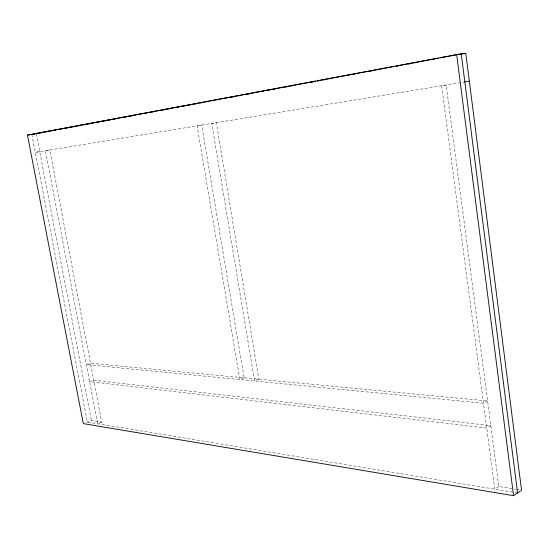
<?xml version="1.0" encoding="UTF-8"?>
<svg xmlns="http://www.w3.org/2000/svg" width="549" height="549" viewBox="0 0 549 549"><rect width="100%" height="100%" fill="white"/><g stroke="black" fill="none" stroke-linecap="round" stroke-linejoin="round"><path stroke-width="0.41" stroke-dasharray="2.75 2.06" d="M498.821 486.538L494.814 489.193L441.65 85.754L446.179 84.971L498.821 486.538L515.655 489.269M101.716 422.119L97.674 423.725L45.423 150.714L49.808 149.973L101.716 422.119L91.388 420.445L85.335 422.826M39.706 151.627L35.335 152.368L464.838 81.952M516.499 489.399L519.869 489.948M517.577 492.947L87.366 422.03L31.869 134.395M36.261 133.716L91.388 420.445M490.84 425.64L486.757 428.028L89.617 381.644L93.714 380.169L490.84 425.64M487.608 400.962L483.484 403.241L86.365 364.66L90.482 363.232L487.608 400.962M258.833 379.229L254.564 380.999L211.749 123.443L216.361 122.66L258.833 379.229M244.106 377.829L239.844 379.572L197.105 125.845L201.709 125.062L244.106 377.829"/><path stroke-width="0.82" d="M513.569 495.699L521.55 490.223L465.778 53.301L456.658 54.571L27.45 135.081L83.311 423.622L513.569 495.699L456.658 54.571M32.714 134.237L174.994 107.577M176.682 107.261L315.593 81.225M317.274 80.909L377.053 69.709M378.735 69.394L394.731 66.395M396.419 66.079L438.514 58.187M440.195 57.871L456.192 54.879M457.873 54.564L461.242 53.932L517.577 492.947M36.261 133.716L37.95 133.4M39.631 133.084L43.845 132.295M45.526 131.98L49.739 131.19M51.421 130.875L55.634 130.086M59.841 129.296L61.529 128.988M63.21 128.672L67.424 127.883M69.105 127.567L75.844 126.304M77.533 125.989L81.739 125.199M83.427 124.884L93.529 122.99M95.217 122.674L99.424 121.892M101.112 121.576L105.319 120.787M107.007 120.471L111.214 119.682M112.902 119.366L117.115 118.577M121.322 117.788L123.01 117.472M124.692 117.157L128.905 116.367M130.587 116.052L134.8 115.269M139.007 114.48L140.695 114.165M144.902 113.375L146.59 113.06M148.271 112.744L155.01 111.481M159.224 110.692L160.905 110.376M162.593 110.061L166.8 109.272M168.488 108.956L172.695 108.174M176.908 107.384L178.59 107.069M182.803 106.28L184.485 105.964M186.173 105.648L190.379 104.859M194.593 104.07L196.274 103.754M200.488 102.965L202.176 102.649M206.383 101.86L208.071 101.551M212.278 100.762L213.966 100.446M224.067 98.552L225.756 98.237M229.962 97.448L234.176 96.658M238.39 95.869L240.071 95.553M244.284 94.771L245.966 94.455M247.654 94.14L251.861 93.351M256.074 92.561L257.756 92.246M261.969 91.457L263.65 91.141M267.864 90.352L269.545 90.036M273.759 89.247L275.44 88.931M285.549 87.044L287.237 86.728M291.444 85.939L293.132 85.623M309.128 82.625L313.342 81.835M317.555 81.053L319.237 80.737M323.45 79.948L325.132 79.632M329.345 78.843L331.026 78.528M335.24 77.738L336.921 77.423M347.03 75.529L348.711 75.213M352.925 74.424L354.606 74.115M370.609 71.116L372.297 70.8M396.714 66.23L398.402 65.914M408.511 64.02L410.192 63.705M414.406 62.915L416.087 62.6M432.09 59.608L433.772 59.292M459.039 54.557L465.778 53.301M464.838 81.952L469.333 81.177M27.45 135.081L31.869 134.395M32.604 134.285L35.527 133.826"/></g></svg>
